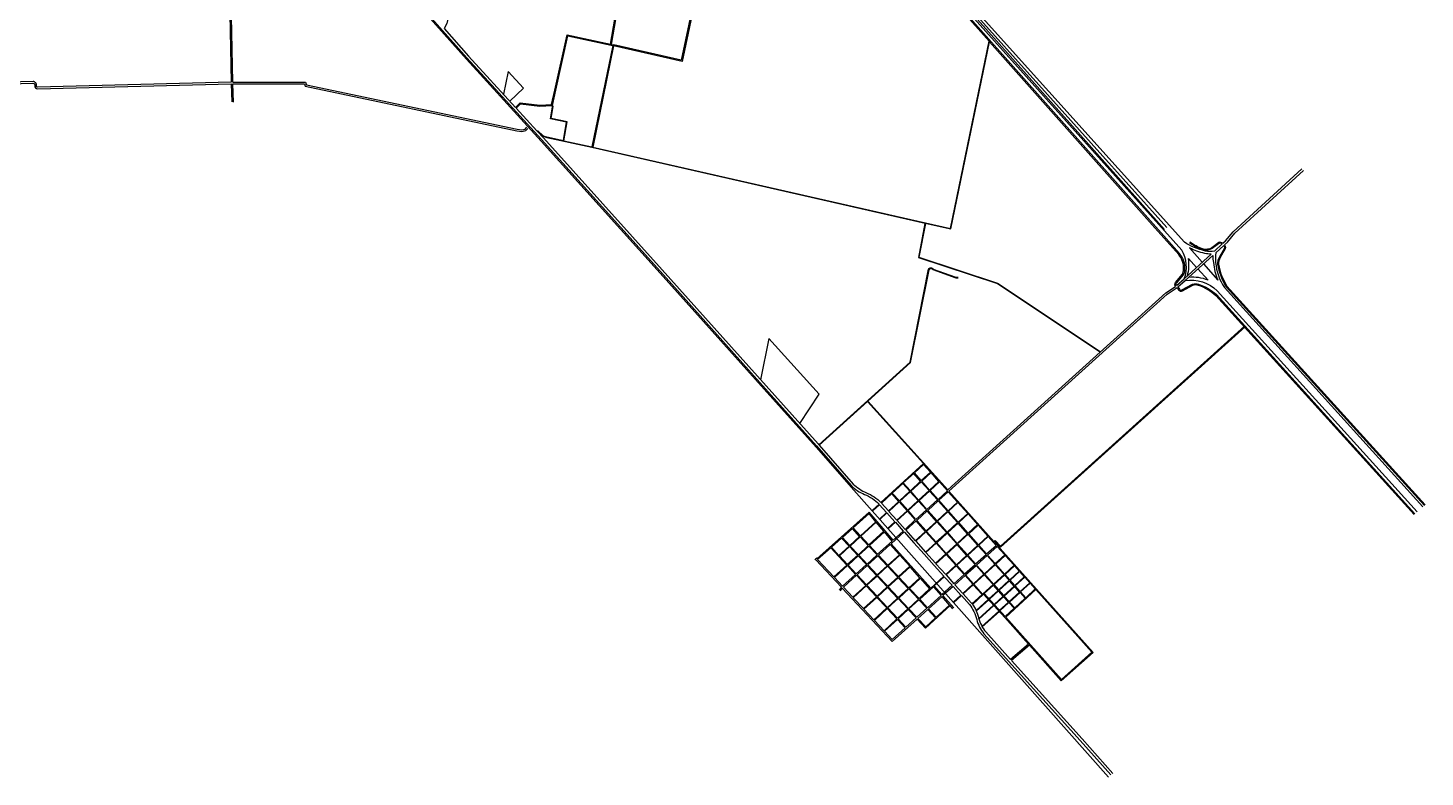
# Model space of a CAD drawing. Header units: millimetres. Extents: x 4374322 to 4409026, y 6503580 to 6534206.
# Drawn here: x 4396154 to 4409026, y 6507453 to 6514353 of the extents above; entities that cross this region are included whole.
import ezdxf

# ---------------------------------------------------------------- set-up
doc = ezdxf.new("R2010")
doc.units = ezdxf.units.MM
for name, color, linetype in [('FERROCARRIL', 252, 'VÍAS'), ('LINEA CALLE', 252, 'Continuous'), ('RIO', 252, 'Continuous')]:
    doc.layers.add(name, color=color, linetype=linetype)
doc.linetypes.add('VÍAS', pattern='A,3.81,[130,ltypeshp.shx,S=6.35,R=0,X=0,Y=0],3.81', length=7.62)

msp = doc.modelspace()

# ---------------------------------------------------------------- linework, layer by layer
at = {"layer": 'FERROCARRIL', "ltscale": 0.3, "transparency": 33554687}
msp.add_lwpolyline([(4398864, 6515531), (4398966, 6515422), (4398977, 6515410), (4399375, 6514987), (4400194, 6514064), (4400884, 6513310), (4401978, 6512095), (4403415, 6510491), (4403738, 6510122), (4406109, 6507453)], dxfattribs=at)
at = {"layer": 'LINEA CALLE', "transparency": 33554687}
for points in [[(4400741, 6516986), (4400692, 6516751), (4400412, 6515408), (4400276, 6514755), (4400189, 6514798), (4400121, 6514517), (4400046, 6514534), (4400013, 6514394), (4399990, 6514346)], [(4402761, 6516775), (4402584, 6515946), (4402181, 6514045), (4401550, 6514188)], [(4402754, 6516783), (4402575, 6515948), (4402174, 6514055), (4401552, 6514196)], [(4402788, 6516744), (4403164, 6516313), (4403585, 6515830), (4405009, 6514230)], [(4402799, 6516754), (4403176, 6516323), (4403596, 6515840), (4406547, 6512520)], [(4402828, 6516747), (4403205, 6516316), (4403626, 6515833), (4406784, 6512305)], [(4402859, 6516748), (4403235, 6516317), (4403656, 6515834), (4406627, 6512497)], [(4402873, 6516748), (4403249, 6516317), (4403670, 6515834), (4406648, 6512516)], [(4402903, 6516749), (4403279, 6516317), (4403700, 6515835), (4406810, 6512378)], [(4400647, 6513620), (4400689, 6513662), (4400869, 6513641), (4400979, 6513647), (4401010, 6513780), (4401121, 6514290), (4401522, 6514203), (4401577, 6514521), (4401622, 6514763), (4401622, 6514859), (4401656, 6514946), (4401746, 6515387), (4401950, 6516374), (4401952, 6516404), (4401939, 6516426), (4401944, 6516496)], [(4401530, 6514201), (4401585, 6514520), (4401630, 6514763), (4401630, 6514857), (4401664, 6514943), (4401755, 6515386), (4401958, 6516373), (4401961, 6516406), (4401948, 6516428), (4401952, 6516492)], [(4398043, 6513853), (4398002, 6515823)], [(4399990, 6514346), (4400214, 6514094), (4400647, 6513620)], [(4400986, 6513639), (4401018, 6513778), (4401128, 6514280), (4401529, 6514193), (4401542, 6514190), (4401350, 6513257)], [(4401550, 6514188), (4401359, 6513255)], [(4401530, 6514201), (4401552, 6514196)], [(4404420, 6512555), (4404657, 6512501), (4405012, 6514226)], [(4404424, 6512558), (4404654, 6512505), (4405009, 6514230)], [(4405012, 6514226), (4406538, 6512511)], [(4400595, 6513677), (4400719, 6513798), (4400578, 6513950), (4400536, 6513742)], [(4398043, 6513853), (4398713, 6513853), (4398721, 6513828), (4400662, 6513419), (4400705, 6513413), (4400734, 6513421), (4400751, 6513438)], [(4398047, 6513670), (4398043, 6513839)], [(4398043, 6513839), (4398702, 6513838), (4398710, 6513815), (4400659, 6513404), (4400706, 6513398), (4400742, 6513408), (4400761, 6513426)], [(4400653, 6513614), (4400692, 6513653), (4400869, 6513632), (4400980, 6513639)], [(4400653, 6513614), (4400843, 6513405)], [(4401088, 6513315), (4401117, 6513484), (4400970, 6513516), (4400988, 6513627), (4400980, 6513639)], [(4401093, 6513314), (4401123, 6513489), (4400976, 6513520), (4400993, 6513628), (4400986, 6513639)], [(4400843, 6513405), (4400853, 6513405), (4400899, 6513362), (4400911, 6513356), (4400936, 6513349), (4401088, 6513315)], [(4400847, 6513402), (4400852, 6513401), (4400897, 6513359), (4400910, 6513352), (4400935, 6513345), (4401349, 6513253), (4404420, 6512555)], [(4400847, 6513402), (4400903, 6513340), (4401998, 6512125), (4403435, 6510521), (4403442, 6510513)], [(4401093, 6513314), (4401350, 6513257), (4401350, 6513257)], [(4401359, 6513255), (4404424, 6512558)], [(4407189, 6512392), (4407259, 6512475), (4407891, 6513054)], [(4407205, 6512379), (4407273, 6512462), (4407905, 6513039)], [(4406538, 6512511), (4406757, 6512265)], [(4406547, 6512520), (4406765, 6512274)], [(4407085, 6512296), (4407158, 6512363)], [(4407164, 6512369), (4407189, 6512392)], [(4407179, 6512356), (4407205, 6512379)], [(4406808, 6512043), (4407056, 6512270)], [(4406816, 6512025), (4407071, 6512257)], [(4406856, 6512326), (4406973, 6512194)], [(4407098, 6512282), (4407172, 6512349)], [(4406847, 6512229), (4406921, 6512147)], [(4406985, 6512180), (4407117, 6512031)], [(4403893, 6510915), (4404628, 6510097), (4406639, 6511914), (4406726, 6511972)], [(4404639, 6510086), (4406649, 6511901), (4406741, 6511962)], [(4407098, 6511889), (4408925, 6509872)], [(4407104, 6511896), (4408932, 6509878)], [(4407112, 6511931), (4408954, 6509897)], [(4407178, 6511962), (4409007, 6509943)], [(4407194, 6511969), (4409020, 6509954)], [(4407201, 6511974), (4409026, 6509959)], [(4405055, 6509620), (4405066, 6509631), (4405115, 6509580), (4407364, 6511605)], [(4405059, 6509615), (4405066, 6509622), (4405115, 6509571), (4407368, 6511601)], [(4403267, 6510708), (4403443, 6510978), (4402980, 6511492), (4402905, 6511112)], [(4403445, 6510509), (4403890, 6510912)], [(4403890, 6510912), (4404404, 6510340)], [(4404404, 6510340), (4404013, 6509981)], [(4404406, 6510333), (4404321, 6510255)], [(4404471, 6510261), (4404406, 6510333)], [(4404315, 6510250), (4404219, 6510162)], [(4404379, 6510178), (4404284, 6510090)], [(4404384, 6510173), (4404288, 6510085)], [(4404379, 6510178), (4404315, 6510250)], [(4404385, 6510183), (4404321, 6510255)], [(4404456, 6510091), (4404384, 6510173)], [(4404471, 6510261), (4404385, 6510183)], [(4404475, 6510257), (4404389, 6510178)], [(4404462, 6510096), (4404389, 6510178)], [(4404548, 6510175), (4404462, 6510096)], [(4404548, 6510175), (4404475, 6510257)], [(4404113, 6510064), (4404017, 6509977)], [(4404177, 6509992), (4404113, 6510064)], [(4404214, 6510157), (4404118, 6510069)], [(4404183, 6509997), (4404118, 6510069)], [(4404278, 6510085), (4404183, 6509997)], [(4404282, 6510080), (4404187, 6509993)], [(4404278, 6510085), (4404214, 6510157)], [(4404284, 6510090), (4404219, 6510162)], [(4404355, 6509999), (4404282, 6510080)], [(4404360, 6510004), (4404288, 6510085)], [(4404456, 6510091), (4404360, 6510004)], [(4404461, 6510087), (4404365, 6509999)], [(4404533, 6510005), (4404461, 6510087)], [(4404552, 6510171), (4404466, 6510092)], [(4404539, 6510010), (4404466, 6510092)], [(4404625, 6510089), (4404539, 6510010)], [(4404633, 6510081), (4404546, 6510002)], [(4404625, 6510089), (4404552, 6510171)], [(4404633, 6510081), (4404719, 6509985)], [(4404639, 6510086), (4405055, 6509620)], [(4403996, 6509966), (4403936, 6509911)], [(4404000, 6509961), (4403941, 6509907)], [(4404000, 6509961), (4404065, 6509890)], [(4404017, 6509977), (4404082, 6509905)], [(4404177, 6509992), (4404082, 6509905)], [(4404181, 6509988), (4404086, 6509900)], [(4404254, 6509906), (4404181, 6509988)], [(4404260, 6509911), (4404187, 6509993)], [(4404355, 6509999), (4404260, 6509911)], [(4404359, 6509994), (4404264, 6509907)], [(4404432, 6509913), (4404359, 6509994)], [(4404437, 6509918), (4404365, 6509999)], [(4404533, 6510005), (4404437, 6509918)], [(4404541, 6509997), (4404445, 6509909)], [(4404626, 6509901), (4404541, 6509997)], [(4404632, 6509906), (4404546, 6510002)], [(4404719, 6509985), (4404632, 6509906)], [(4404723, 6509981), (4404636, 6509901)], [(4404723, 6509981), (4404813, 6509880)], [(4403906, 6509893), (4403424, 6509462), (4403415, 6509472)], [(4403904, 6509879), (4403756, 6509747)], [(4403966, 6509805), (4403824, 6509675)], [(4403969, 6509801), (4403828, 6509671)], [(4403966, 6509805), (4403904, 6509879)], [(4404125, 6509634), (4403906, 6509893)], [(4404041, 6509717), (4403969, 6509801)], [(4404065, 6509890), (4403999, 6509829)], [(4404069, 6509885), (4404003, 6509824)], [(4404069, 6509885), (4404142, 6509804)], [(4404142, 6509804), (4404075, 6509743)], [(4404146, 6509799), (4404079, 6509738)], [(4404086, 6509900), (4404159, 6509819)], [(4404146, 6509799), (4404218, 6509719)], [(4404254, 6509906), (4404159, 6509819)], [(4404258, 6509902), (4404163, 6509815)], [(4404163, 6509815), (4404235, 6509734)], [(4404330, 6509821), (4404235, 6509734)], [(4404338, 6509812), (4404243, 6509726)], [(4404330, 6509821), (4404258, 6509902)], [(4404336, 6509826), (4404264, 6509907)], [(4404432, 6509913), (4404336, 6509826)], [(4404424, 6509716), (4404338, 6509812)], [(4404439, 6509904), (4404344, 6509817)], [(4404430, 6509721), (4404344, 6509817)], [(4404525, 6509808), (4404430, 6509721)], [(4404529, 6509804), (4404434, 6509716)], [(4404525, 6509808), (4404439, 6509904)], [(4404531, 6509813), (4404445, 6509909)], [(4404619, 6509703), (4404529, 6509804)], [(4404626, 6509901), (4404531, 6509813)], [(4404631, 6509896), (4404535, 6509809)], [(4404624, 6509708), (4404535, 6509809)], [(4404720, 6509796), (4404624, 6509708)], [(4404724, 6509791), (4404628, 6509704)], [(4404720, 6509796), (4404631, 6509896)], [(4404726, 6509801), (4404636, 6509901)], [(4404812, 6509693), (4404724, 6509791)], [(4404813, 6509880), (4404726, 6509801)], [(4404817, 6509876), (4404730, 6509796)], [(4404817, 6509698), (4404730, 6509796)], [(4404817, 6509876), (4404904, 6509778)], [(4403750, 6509742), (4403658, 6509659)], [(4403726, 6509586), (4403658, 6509659)], [(4403817, 6509670), (4403726, 6509586)], [(4403821, 6509665), (4403730, 6509581)], [(4403817, 6509670), (4403750, 6509742)], [(4403824, 6509675), (4403756, 6509747)], [(4403896, 6509585), (4403821, 6509665)], [(4403903, 6509591), (4403828, 6509671)], [(4404041, 6509717), (4403903, 6509591)], [(4404045, 6509712), (4403907, 6509586)], [(4404117, 6509627), (4404045, 6509712)], [(4404226, 6509710), (4404106, 6509601)], [(4404218, 6509719), (4404125, 6509634)], [(4404226, 6509710), (4404317, 6509609), (4404411, 6509505), (4404504, 6509402), (4404593, 6509303)], [(4404243, 6509726), (4404330, 6509629)], [(4404424, 6509716), (4404330, 6509629)], [(4404428, 6509711), (4404334, 6509625)], [(4404518, 6509611), (4404428, 6509711)], [(4404523, 6509616), (4404434, 6509716)], [(4404619, 6509703), (4404523, 6509616)], [(4404623, 6509699), (4404528, 6509611)], [(4404711, 6509600), (4404623, 6509699)], [(4404716, 6509605), (4404628, 6509704)], [(4404812, 6509693), (4404716, 6509605)], [(4404816, 6509689), (4404720, 6509601)], [(4404906, 6509588), (4404816, 6509689)], [(4404904, 6509778), (4404817, 6509698)], [(4404909, 6509773), (4404822, 6509694)], [(4404911, 6509593), (4404822, 6509694)], [(4404909, 6509773), (4404998, 6509673)], [(4404998, 6509673), (4404911, 6509593)], [(4405002, 6509669), (4404915, 6509589)], [(4405002, 6509669), (4405075, 6509587)], [(4403551, 6509564), (4403430, 6509456)], [(4403699, 6509405), (4403551, 6509564)], [(4403651, 6509653), (4403557, 6509569)], [(4403626, 6509495), (4403557, 6509569)], [(4403720, 6509580), (4403626, 6509495)], [(4403724, 6509576), (4403631, 6509491)], [(4403720, 6509580), (4403651, 6509653)], [(4403799, 6509495), (4403724, 6509576)], [(4403805, 6509501), (4403730, 6509581)], [(4403896, 6509585), (4403805, 6509501)], [(4403901, 6509580), (4403809, 6509497)], [(4403977, 6509499), (4403901, 6509580)], [(4403983, 6509505), (4403907, 6509586)], [(4404117, 6509627), (4403983, 6509505)], [(4404099, 6509595), (4403991, 6509496)], [(4404183, 6509501), (4404099, 6509595)], [(4404472, 6509194), (4404106, 6509601)], [(4404334, 6509625), (4404424, 6509525)], [(4404518, 6509611), (4404424, 6509525)], [(4404522, 6509606), (4404428, 6509520)], [(4404610, 6509508), (4404522, 6509606)], [(4404615, 6509513), (4404528, 6509611)], [(4404711, 6509600), (4404615, 6509513)], [(4404715, 6509596), (4404619, 6509508)], [(4404805, 6509495), (4404715, 6509596)], [(4404810, 6509501), (4404720, 6509601)], [(4404906, 6509588), (4404810, 6509501)], [(4404910, 6509584), (4404814, 6509496)], [(4404982, 6509503), (4404910, 6509584)], [(4404987, 6509508), (4404915, 6509589)], [(4404987, 6509508), (4405075, 6509587)], [(4404996, 6509498), (4405084, 6509577)], [(4405059, 6509615), (4405445, 6509184)], [(4405084, 6509577), (4405154, 6509499)], [(4403649, 6509201), (4403414, 6509453), (4403406, 6509463)], [(4403580, 6509296), (4403430, 6509456)], [(4403699, 6509405), (4403580, 6509296)], [(4403704, 6509400), (4403584, 6509291)], [(4403705, 6509410), (4403631, 6509491)], [(4403779, 6509319), (4403704, 6509400)], [(4403799, 6509495), (4403705, 6509410)], [(4403803, 6509491), (4403710, 6509406)], [(4403785, 6509325), (4403710, 6509406)], [(4403879, 6509410), (4403785, 6509325)], [(4403887, 6509401), (4403793, 6509316)], [(4403879, 6509410), (4403803, 6509491)], [(4403885, 6509415), (4403809, 6509497)], [(4403977, 6509499), (4403885, 6509415)], [(4403973, 6509309), (4403887, 6509401)], [(4403985, 6509490), (4403893, 6509407)], [(4403979, 6509314), (4403893, 6509407)], [(4404071, 6509398), (4403985, 6509490)], [(4404077, 6509404), (4403991, 6509496)], [(4404183, 6509501), (4404077, 6509404)], [(4404187, 6509497), (4404081, 6509399)], [(4404279, 6509395), (4404187, 6509497)], [(4404428, 6509520), (4404516, 6509422)], [(4404610, 6509508), (4404516, 6509422)], [(4404614, 6509503), (4404520, 6509418)], [(4404520, 6509418), (4404610, 6509318)], [(4404703, 6509403), (4404610, 6509318)], [(4404703, 6509403), (4404614, 6509503)], [(4404709, 6509408), (4404619, 6509508)], [(4404804, 6509496), (4404709, 6509408)], [(4404808, 6509491), (4404713, 6509404)], [(4404784, 6509324), (4404713, 6509404)], [(4404784, 6509324), (4404880, 6509411)], [(4404793, 6509314), (4404889, 6509400)], [(4404880, 6509411), (4404808, 6509491)], [(4404885, 6509416), (4404814, 6509496)], [(4404885, 6509416), (4404982, 6509503)], [(4404960, 6509321), (4404889, 6509400)], [(4404895, 6509405), (4404991, 6509493)], [(4404966, 6509326), (4404895, 6509405)], [(4405062, 6509414), (4404966, 6509326)], [(4405066, 6509409), (4404970, 6509321)], [(4405062, 6509414), (4404991, 6509493)], [(4405067, 6509419), (4404996, 6509498)], [(4405147, 6509318), (4405066, 6509409)], [(4405155, 6509499), (4405067, 6509419)], [(4405158, 6509494), (4405071, 6509414)], [(4405153, 6509323), (4405071, 6509414)], [(4405240, 6509403), (4405153, 6509323)], [(4405158, 6509494), (4405240, 6509403)], [(4405164, 6509499), (4405164, 6509499)], [(4403659, 6509210), (4403584, 6509291)], [(4403779, 6509319), (4403659, 6509210)], [(4403787, 6509311), (4403667, 6509202)], [(4403873, 6509218), (4403787, 6509311)], [(4403880, 6509224), (4403793, 6509316)], [(4403973, 6509309), (4403880, 6509224)], [(4403977, 6509304), (4403884, 6509219)], [(4404071, 6509204), (4403977, 6509304)], [(4404071, 6509398), (4403979, 6509314)], [(4404075, 6509394), (4403983, 6509310)], [(4404077, 6509210), (4403983, 6509310)], [(4404169, 6509293), (4404075, 6509394)], [(4404169, 6509293), (4404077, 6509210)], [(4404175, 6509299), (4404081, 6509399)], [(4404173, 6509289), (4404081, 6509205)], [(4404265, 6509190), (4404173, 6509289)], [(4404279, 6509395), (4404175, 6509299)], [(4404283, 6509390), (4404179, 6509294)], [(4404271, 6509196), (4404179, 6509294)], [(4404373, 6509289), (4404271, 6509196)], [(4404377, 6509285), (4404275, 6509191)], [(4404373, 6509289), (4404283, 6509390)], [(4404465, 6509188), (4404377, 6509285)], [(4404593, 6509303), (4404472, 6509194)], [(4404597, 6509298), (4404505, 6509213)], [(4404597, 6509298), (4404669, 6509219)], [(4404707, 6509399), (4404614, 6509314)], [(4404614, 6509314), (4404686, 6509234)], [(4404686, 6509234), (4404779, 6509319)], [(4404695, 6509224), (4404788, 6509309)], [(4404779, 6509319), (4404707, 6509399)], [(4404859, 6509229), (4404788, 6509309)], [(4404865, 6509234), (4404793, 6509314)], [(4404960, 6509321), (4404865, 6509234)], [(4404964, 6509316), (4404869, 6509229)], [(4405046, 6509225), (4404964, 6509316)], [(4405051, 6509230), (4404970, 6509321)], [(4405147, 6509318), (4405051, 6509230)], [(4405151, 6509313), (4405055, 6509225)], [(4405194, 6509265), (4405151, 6509313)], [(4405244, 6509398), (4405157, 6509318)], [(4405200, 6509270), (4405157, 6509318)], [(4405287, 6509350), (4405200, 6509270)], [(4405291, 6509345), (4405204, 6509265)], [(4405244, 6509398), (4405287, 6509350)], [(4405334, 6509297), (4405247, 6509217)], [(4405339, 6509293), (4405251, 6509213)], [(4405291, 6509345), (4405334, 6509297)], [(4405339, 6509293), (4405384, 6509242)], [(4403649, 6509201), (4403628, 6509176)], [(4403657, 6509193), (4403636, 6509168)], [(4404346, 6508908), (4404117, 6508700), (4403657, 6509193)], [(4403754, 6509109), (4403667, 6509202)], [(4403873, 6509218), (4403754, 6509109)], [(4403878, 6509213), (4403758, 6509104)], [(4403971, 6509113), (4403878, 6509213)], [(4403978, 6509119), (4403884, 6509219)], [(4404071, 6509204), (4403978, 6509119)], [(4404075, 6509199), (4403982, 6509114)], [(4404167, 6509101), (4404075, 6509199)], [(4404173, 6509106), (4404081, 6509205)], [(4404265, 6509190), (4404173, 6509106)], [(4404269, 6509186), (4404177, 6509102)], [(4404358, 6509090), (4404269, 6509186)], [(4404364, 6509096), (4404275, 6509191)], [(4404462, 6509185), (4404364, 6509096)], [(4404497, 6509206), (4404370, 6509090)], [(4404465, 6509188), (4404462, 6509185)], [(4404567, 6509126), (4404497, 6509206)], [(4404575, 6509134), (4404505, 6509213)], [(4404669, 6509219), (4404575, 6509134)], [(4404678, 6509209), (4404584, 6509124)], [(4404678, 6509209), (4404750, 6509129)], [(4404695, 6509224), (4404767, 6509144)], [(4404859, 6509229), (4404767, 6509144)], [(4404863, 6509224), (4404771, 6509139)], [(4404945, 6509133), (4404863, 6509224)], [(4404950, 6509138), (4404869, 6509229)], [(4405046, 6509225), (4404950, 6509138)], [(4405050, 6509220), (4404964, 6509142)], [(4405093, 6509172), (4405008, 6509095)], [(4405097, 6509168), (4405012, 6509090)], [(4405093, 6509172), (4405050, 6509220)], [(4405098, 6509177), (4405055, 6509225)], [(4405140, 6509119), (4405097, 6509168)], [(4405194, 6509265), (4405098, 6509177)], [(4405198, 6509260), (4405103, 6509173)], [(4405146, 6509124), (4405103, 6509173)], [(4405241, 6509212), (4405146, 6509124)], [(4405246, 6509208), (4405150, 6509120)], [(4405163, 6508927), (4405676, 6508351), (4405955, 6508602), (4405440, 6509180)], [(4405440, 6509180), (4405163, 6508927)], [(4405290, 6509157), (4405195, 6509069)], [(4405241, 6509212), (4405198, 6509260)], [(4405295, 6509153), (4405199, 6509065)], [(4405247, 6509217), (4405204, 6509265)], [(4405290, 6509157), (4405246, 6509208)], [(4405296, 6509162), (4405251, 6509213)], [(4405342, 6509100), (4405295, 6509153)], [(4405384, 6509242), (4405296, 6509162)], [(4405388, 6509238), (4405300, 6509158)], [(4405347, 6509105), (4405300, 6509158)], [(4405388, 6509238), (4405435, 6509185), (4405347, 6509105)], [(4405381, 6508668), (4405675, 6508338), (4405968, 6508601), (4405445, 6509184)], [(4403852, 6509004), (4403758, 6509104)], [(4403971, 6509113), (4403852, 6509004)], [(4403976, 6509108), (4403856, 6508999)], [(4404068, 6509010), (4403976, 6509108)], [(4404074, 6509015), (4403982, 6509114)], [(4404167, 6509101), (4404074, 6509015)], [(4404171, 6509096), (4404078, 6509011)], [(4404260, 6509001), (4404171, 6509096)], [(4404266, 6509006), (4404177, 6509102)], [(4404358, 6509090), (4404266, 6509006)], [(4404363, 6509085), (4404271, 6509001)], [(4404435, 6509007), (4404363, 6509085)], [(4404441, 6509013), (4404370, 6509090)], [(4404650, 6509032), (4404424, 6508825)], [(4404567, 6509126), (4404441, 6509013)], [(4404576, 6509116), (4404451, 6509003)], [(4404646, 6509037), (4404523, 6508925)], [(4404646, 6509037), (4404576, 6509116)], [(4404685, 6509010), (4404584, 6509124)], [(4404676, 6509002), (4404650, 6509032)], [(4404750, 6509129), (4404679, 6509063)], [(4404754, 6509124), (4404683, 6509059)], [(4404945, 6509133), (4404852, 6509048)], [(4404957, 6509136), (4404856, 6509043)], [(4405001, 6509088), (4404890, 6508986)], [(4405006, 6509084), (4404892, 6508980)], [(4405049, 6509036), (4404914, 6508913)], [(4405054, 6509032), (4404916, 6508906)], [(4405156, 6508921), (4404957, 6509136)], [(4405158, 6508933), (4404964, 6509142)], [(4405140, 6509119), (4405056, 6509043)], [(4405144, 6509115), (4405060, 6509038)], [(4405189, 6509064), (4405106, 6508989)], [(4405193, 6509060), (4405110, 6508984)], [(4405189, 6509064), (4405144, 6509115)], [(4405195, 6509069), (4405150, 6509120)], [(4405240, 6509007), (4405193, 6509060)], [(4405246, 6509012), (4405199, 6509065)], [(4405342, 6509100), (4405246, 6509012)], [(4403949, 6508901), (4403856, 6508999)], [(4404068, 6509010), (4403949, 6508901)], [(4404072, 6509005), (4403953, 6508896)], [(4404042, 6508801), (4403953, 6508896)], [(4404161, 6508910), (4404042, 6508801)], [(4404166, 6508905), (4404046, 6508796)], [(4404161, 6508910), (4404072, 6509005)], [(4404167, 6508915), (4404078, 6509011)], [(4404237, 6508828), (4404166, 6508905)], [(4404260, 6509001), (4404167, 6508915)], [(4404265, 6508995), (4404172, 6508910)], [(4404243, 6508834), (4404172, 6508910)], [(4404337, 6508918), (4404243, 6508834)], [(4404337, 6508918), (4404265, 6508995)], [(4404343, 6508924), (4404271, 6509001)], [(4404435, 6509007), (4404343, 6508924)], [(4404424, 6508825), (4404346, 6508908)], [(4404445, 6508997), (4404353, 6508914)], [(4404426, 6508836), (4404353, 6508914)], [(4404517, 6508919), (4404426, 6508836)], [(4404517, 6508919), (4404445, 6508997)], [(4404523, 6508925), (4404451, 6509003)], [(4405099, 6508982), (4404944, 6508840)], [(4405104, 6508978), (4404947, 6508835)], [(4405156, 6508921), (4405372, 6508678)], [(4405240, 6509007), (4405158, 6508932)], [(4404237, 6508828), (4404118, 6508719), (4404046, 6508796)], [(4405372, 6508678), (4405207, 6508535)], [(4405381, 6508668), (4405216, 6508525)], [(4405216, 6508525), (4405866, 6507806), (4406149, 6507487)]]:
    msp.add_lwpolyline(points, dxfattribs=at)
for points in [[(4398895, 6515515), (4398965, 6515441), (4398980, 6515425), (4399378, 6515001), (4400197, 6514078), (4400887, 6513324), (4401981, 6512109), (4403418, 6510505), (4403741, 6510136, 0.089933), (4403863, 6510056, -0.106105), (4403996, 6509966, -0.106105)], [(4395885, 6513392), (4395877, 6513825, 0.116619), (4395874, 6513836), (4396201, 6513845, -0.430269), (4396218, 6513821, 0.463161), (4396243, 6513791), (4398028, 6513838), (4398032, 6513672)], [(4407085, 6512296, -0.100506), (4407002, 6512298, -0.086704), (4406810, 6512378)], [(4407158, 6512363), (4407142, 6512370, 0.329334), (4407131, 6512370), (4407066, 6512322, -0.197995), (4406974, 6512310, -0.06026), (4406855, 6512372)], [(4407164, 6512369), (4407146, 6512376, 0.313439), (4407127, 6512376), (4407062, 6512328, -0.19618), (4406977, 6512317, -0.060088), (4406859, 6512379)], [(4406726, 6511972), (4406722, 6511987, -0.148156), (4406727, 6512009), (4406791, 6512084, 0.121916), (4406801, 6512127, 0.194242), (4406757, 6512265, 0.195975)], [(4406737, 6511979), (4406734, 6511989, -0.12987), (4406737, 6512002), (4406801, 6512078, 0.124033), (4406813, 6512126, 0.195396), (4406765, 6512274)], [(4406737, 6511979), (4406808, 6512043, 0.232243), (4406784, 6512305)], [(4407056, 6512270, -0.064584), (4406997, 6512276, -0.059893), (4406856, 6512326, -0.059893)], [(4407071, 6512257, 0.045875), (4407077, 6512191, 0.083663), (4407117, 6512031, 0.085901)], [(4407098, 6512282, 0.059802), (4407097, 6512192, 0.129039), (4407178, 6511962)], [(4407172, 6512349), (4407177, 6512338, -0.194242), (4407177, 6512323), (4407131, 6512243, 0.147217), (4407113, 6512176, 0.090768), (4407194, 6511969)], [(4407179, 6512356), (4407185, 6512342, -0.203504), (4407185, 6512319), (4407139, 6512238, 0.145955), (4407122, 6512177, 0.090465), (4407201, 6511974)], [(4403442, 6510513), (4404281, 6511273), (4404452, 6512131, -0.593466), (4404495, 6512131), (4404704, 6512057), (4404725, 6512057)], [(4403893, 6510915), (4404285, 6511271), (4404456, 6512126, -0.655782), (4404491, 6512127), (4404703, 6512052), (4404725, 6512052)], [(4406837, 6512070, 0.103333), (4406847, 6512229)], [(4406934, 6512133), (4407027, 6512029, 0.121956), (4406849, 6512055)], [(4406741, 6511962), (4406756, 6511941, 0.437833), (4406791, 6511932), (4406888, 6511984, -0.170137), (4406936, 6511984, -0.10442), (4407098, 6511889, -0.10442)], [(4406748, 6511967), (4406816, 6512025, -0.24615), (4407112, 6511931)], [(4406748, 6511967), (4406764, 6511946, 0.457421), (4406786, 6511940), (4406884, 6511992, -0.172209), (4406939, 6511992, -0.104365), (4407104, 6511896)], [(4403445, 6510509), (4403758, 6510152, 0.089933), (4403879, 6510071, -0.106403), (4404013, 6509981)], [(4404754, 6509124), (4404828, 6509042, -0.118071), (4404896, 6508904, 0.108806), (4404962, 6508773), (4405849, 6507790), (4406132, 6507472)], [(4404771, 6509139), (4404845, 6509058, -0.009503), (4404852, 6509048)], [(4404856, 6509043, -0.103715), (4404912, 6508919, 0.108806), (4404979, 6508789), (4405207, 6508535)]]:
    msp.add_lwpolyline(points, format="xyb", dxfattribs=at)
msp.add_lwpolyline([(4395855, 6513851, 0.052065), (4395850, 6513851), (4395745, 6513848, -0.408641), (4395716, 6513875), (4395697, 6514745), (4396681, 6514761, 0.049757), (4396730, 6514766, -0.023017), (4396738, 6514768, -0.05057), (4396971, 6514770, 0.030432), (4397013, 6514769), (4398008, 6514800), (4398028, 6513853), (4396243, 6513806, -0.454065), (4396233, 6513818, 0.442005), (4396202, 6513860)], format="xyb", close=True, dxfattribs=at)
at = {"layer": 'RIO', "transparency": 33554687}
for points in [[(4404419, 6512552), (4404358, 6512238), (4405086, 6511999), (4406032, 6511369)], [(4404423, 6512551), (4404362, 6512241), (4405088, 6512002), (4406034, 6511372)]]:
    msp.add_lwpolyline(points, dxfattribs=at)

doc.saveas('drawing.dxf')
